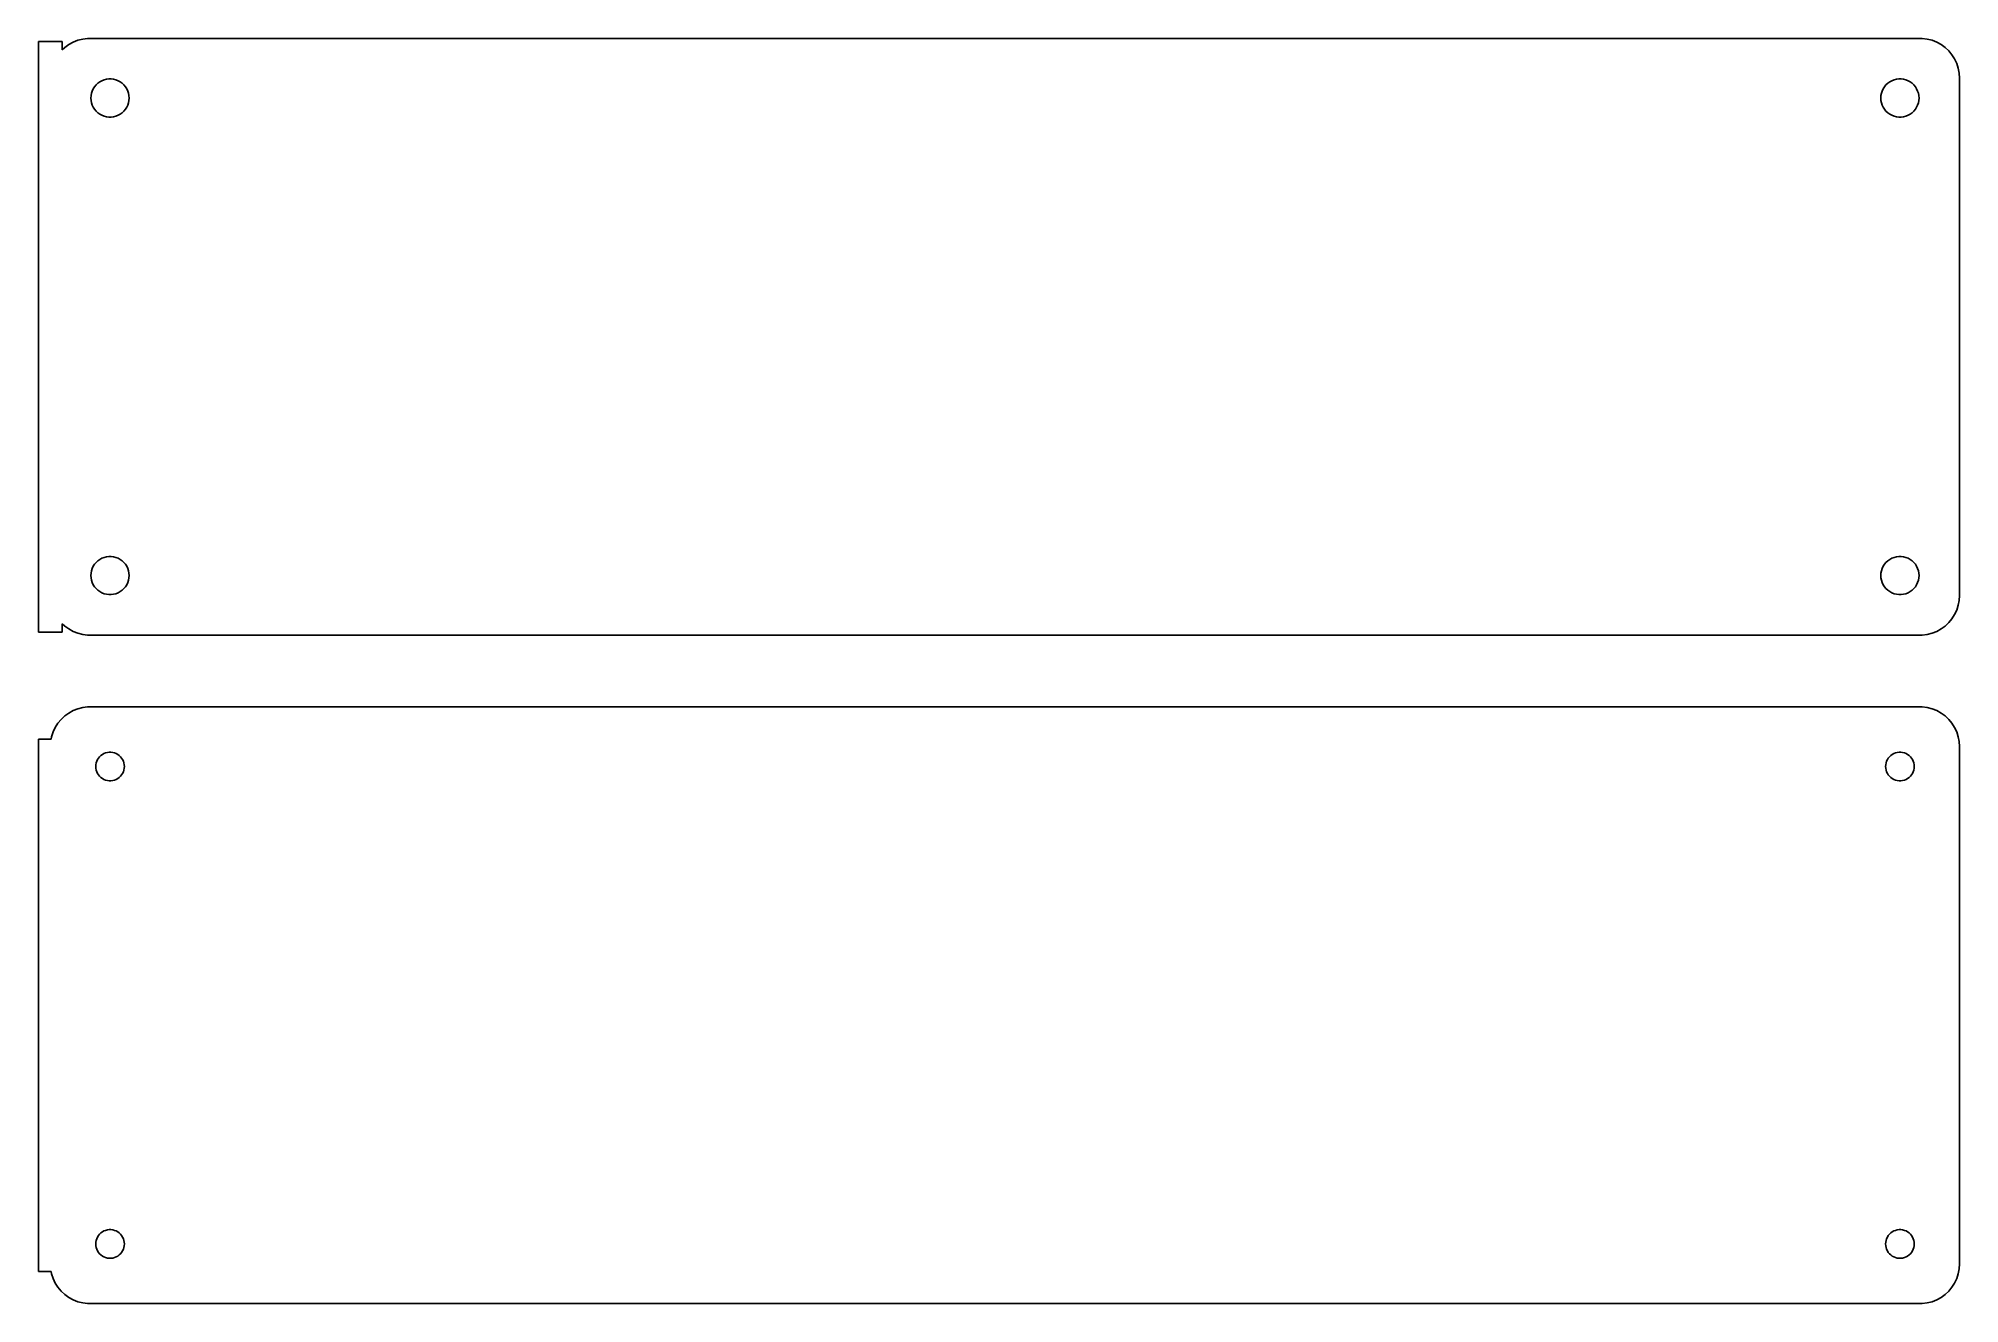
# Model space of a CAD drawing. Header units: metres. Extents: x -122 to 120, y 47 to 205.
import ezdxf

# ---------------------------------------------------------------- set-up
doc = ezdxf.new("R2010")
doc.units = ezdxf.units.M

msp = doc.modelspace()

# ---------------------------------------------------------------- linework, layer by layer
for p, q in [((-115.937, 205.411), (-116.545, 205.255)), ((-115.314, 205.49), (-115.937, 205.411)), ((115.314, 205.49), (-115.314, 205.49)), ((115.937, 205.411), (115.314, 205.49)), ((116.545, 205.255), (115.937, 205.411)), ((-118.5, 205.115), (-121.5, 205.115)), ((-121.5, 205.115), (-121.5, 130.885)), ((-118.5, 204.059), (-118.5, 205.115)), ((-118.187, 204.353), (-118.5, 204.059)), ((-117.679, 204.722), (-118.187, 204.353)), ((-117.129, 205.024), (-117.679, 204.722)), ((-116.545, 205.255), (-117.129, 205.024)), ((117.129, 205.024), (116.545, 205.255)), ((117.679, 204.722), (117.129, 205.024)), ((118.187, 204.353), (117.679, 204.722)), ((118.645, 203.923), (118.187, 204.353)), ((119.045, 203.439), (118.645, 203.923)), ((119.382, 202.909), (119.045, 203.439)), ((119.649, 202.341), (119.382, 202.909)), ((119.843, 201.743), (119.649, 202.341)), ((119.961, 201.127), (119.843, 201.743)), ((120, 200.5), (119.961, 201.127)), ((120, 135.5), (120, 200.5)), ((-114.9, 198), (-114.881, 198.301)), ((-114.881, 198.301), (-114.825, 198.597)), ((-114.825, 198.597), (-114.731, 198.883)), ((-114.731, 198.883), (-114.603, 199.156)), ((-114.603, 199.156), (-114.442, 199.411)), ((-114.442, 199.411), (-114.25, 199.643)), ((-114.25, 199.643), (-114.03, 199.849)), ((-114.03, 199.849), (-113.786, 200.026)), ((-113.786, 200.026), (-113.522, 200.172)), ((-113.522, 200.172), (-113.242, 200.283)), ((-113.242, 200.283), (-112.95, 200.357)), ((-112.95, 200.357), (-112.651, 200.395)), ((-112.651, 200.395), (-112.349, 200.395)), ((-112.349, 200.395), (-112.05, 200.357)), ((-112.05, 200.357), (-111.758, 200.283)), ((-111.758, 200.283), (-111.478, 200.172)), ((-111.478, 200.172), (-111.214, 200.026)), ((-111.214, 200.026), (-110.97, 199.849)), ((-110.97, 199.849), (-110.75, 199.643)), ((-110.75, 199.643), (-110.558, 199.411)), ((-110.558, 199.411), (-110.397, 199.156)), ((-110.397, 199.156), (-110.269, 198.883)), ((-110.269, 198.883), (-110.175, 198.597)), ((-110.175, 198.597), (-110.119, 198.301)), ((-110.119, 198.301), (-110.1, 198)), ((110.1, 198), (110.119, 198.301)), ((110.119, 198.301), (110.175, 198.597)), ((110.175, 198.597), (110.269, 198.883)), ((110.269, 198.883), (110.397, 199.156)), ((110.397, 199.156), (110.558, 199.411)), ((110.558, 199.411), (110.75, 199.643)), ((110.75, 199.643), (110.97, 199.849)), ((110.97, 199.849), (111.214, 200.026)), ((111.214, 200.026), (111.478, 200.172)), ((111.478, 200.172), (111.758, 200.283)), ((111.758, 200.283), (112.05, 200.357)), ((112.05, 200.357), (112.349, 200.395)), ((112.349, 200.395), (112.651, 200.395)), ((112.651, 200.395), (112.95, 200.357)), ((112.95, 200.357), (113.242, 200.283)), ((113.242, 200.283), (113.522, 200.172)), ((113.522, 200.172), (113.786, 200.026)), ((113.786, 200.026), (114.03, 199.849)), ((114.03, 199.849), (114.25, 199.643)), ((114.25, 199.643), (114.442, 199.411)), ((114.442, 199.411), (114.603, 199.156)), ((114.603, 199.156), (114.731, 198.883)), ((114.731, 198.883), (114.825, 198.597)), ((114.825, 198.597), (114.881, 198.301)), ((114.881, 198.301), (114.9, 198)), ((-114.881, 197.699), (-114.9, 198)), ((-114.825, 197.403), (-114.881, 197.699)), ((-114.731, 197.117), (-114.825, 197.403)), ((-114.603, 196.844), (-114.731, 197.117)), ((-114.442, 196.589), (-114.603, 196.844)), ((-114.25, 196.357), (-114.442, 196.589)), ((-114.03, 196.151), (-114.25, 196.357)), ((-113.786, 195.974), (-114.03, 196.151)), ((-113.522, 195.828), (-113.786, 195.974)), ((-113.242, 195.717), (-113.522, 195.828)), ((-112.95, 195.643), (-113.242, 195.717)), ((-112.651, 195.605), (-112.95, 195.643)), ((-112.05, 195.643), (-112.349, 195.605)), ((-111.758, 195.717), (-112.05, 195.643)), ((-111.478, 195.828), (-111.758, 195.717)), ((-111.214, 195.974), (-111.478, 195.828)), ((-110.97, 196.151), (-111.214, 195.974)), ((-110.75, 196.357), (-110.97, 196.151)), ((-110.558, 196.589), (-110.75, 196.357)), ((-110.397, 196.844), (-110.558, 196.589)), ((-110.269, 197.117), (-110.397, 196.844)), ((-110.175, 197.403), (-110.269, 197.117)), ((-110.119, 197.699), (-110.175, 197.403)), ((-110.1, 198), (-110.119, 197.699)), ((110.119, 197.699), (110.1, 198)), ((110.175, 197.403), (110.119, 197.699)), ((110.269, 197.117), (110.175, 197.403)), ((110.397, 196.844), (110.269, 197.117)), ((110.558, 196.589), (110.397, 196.844)), ((110.75, 196.357), (110.558, 196.589)), ((110.97, 196.151), (110.75, 196.357)), ((111.214, 195.974), (110.97, 196.151)), ((111.478, 195.828), (111.214, 195.974)), ((111.758, 195.717), (111.478, 195.828)), ((112.05, 195.643), (111.758, 195.717)), ((112.349, 195.605), (112.05, 195.643)), ((112.95, 195.643), (112.651, 195.605)), ((113.242, 195.717), (112.95, 195.643)), ((113.522, 195.828), (113.242, 195.717)), ((113.786, 195.974), (113.522, 195.828)), ((114.03, 196.151), (113.786, 195.974)), ((114.25, 196.357), (114.03, 196.151)), ((114.442, 196.589), (114.25, 196.357)), ((114.603, 196.844), (114.442, 196.589)), ((114.731, 197.117), (114.603, 196.844)), ((114.825, 197.403), (114.731, 197.117)), ((114.881, 197.699), (114.825, 197.403)), ((114.9, 198), (114.881, 197.699)), ((-112.349, 195.605), (-112.651, 195.605)), ((112.651, 195.605), (112.349, 195.605)), ((-113.786, 140.026), (-113.522, 140.172)), ((-113.522, 140.172), (-113.242, 140.283)), ((-113.242, 140.283), (-112.95, 140.357)), ((-112.95, 140.357), (-112.651, 140.395)), ((-112.651, 140.395), (-112.349, 140.395)), ((-112.349, 140.395), (-112.05, 140.357)), ((-112.05, 140.357), (-111.758, 140.283)), ((-111.758, 140.283), (-111.478, 140.172)), ((-111.478, 140.172), (-111.214, 140.026)), ((111.214, 140.026), (111.478, 140.172)), ((111.478, 140.172), (111.758, 140.283)), ((111.758, 140.283), (112.05, 140.357)), ((112.05, 140.357), (112.349, 140.395)), ((112.349, 140.395), (112.651, 140.395)), ((112.651, 140.395), (112.95, 140.357)), ((112.95, 140.357), (113.242, 140.283)), ((113.242, 140.283), (113.522, 140.172)), ((113.522, 140.172), (113.786, 140.026)), ((-114.9, 138), (-114.881, 138.301)), ((-114.881, 137.699), (-114.9, 138)), ((-114.881, 138.301), (-114.825, 138.597)), ((-114.825, 137.403), (-114.881, 137.699)), ((-114.825, 138.597), (-114.731, 138.883)), ((-114.731, 138.883), (-114.603, 139.156)), ((-114.603, 139.156), (-114.442, 139.411)), ((-114.442, 139.411), (-114.25, 139.643)), ((-114.25, 139.643), (-114.03, 139.849)), ((-114.03, 139.849), (-113.786, 140.026)), ((-111.214, 140.026), (-110.97, 139.849)), ((-110.97, 139.849), (-110.75, 139.643)), ((-110.75, 139.643), (-110.558, 139.411)), ((-110.558, 139.411), (-110.397, 139.156)), ((-110.397, 139.156), (-110.269, 138.883)), ((-110.269, 138.883), (-110.175, 138.597)), ((-110.175, 138.597), (-110.119, 138.301)), ((-110.119, 137.699), (-110.175, 137.403)), ((-110.119, 138.301), (-110.1, 138)), ((-110.1, 138), (-110.119, 137.699)), ((110.1, 138), (110.119, 138.301)), ((110.119, 137.699), (110.1, 138)), ((110.119, 138.301), (110.175, 138.597)), ((110.175, 137.403), (110.119, 137.699)), ((110.175, 138.597), (110.269, 138.883)), ((110.269, 138.883), (110.397, 139.156)), ((110.397, 139.156), (110.558, 139.411)), ((110.558, 139.411), (110.75, 139.643)), ((110.75, 139.643), (110.97, 139.849)), ((110.97, 139.849), (111.214, 140.026)), ((113.786, 140.026), (114.03, 139.849)), ((114.03, 139.849), (114.25, 139.643)), ((114.25, 139.643), (114.442, 139.411)), ((114.442, 139.411), (114.603, 139.156)), ((114.603, 139.156), (114.731, 138.883)), ((114.731, 138.883), (114.825, 138.597)), ((114.825, 138.597), (114.881, 138.301)), ((114.881, 137.699), (114.825, 137.403)), ((114.881, 138.301), (114.9, 138)), ((114.9, 138), (114.881, 137.699)), ((-114.731, 137.117), (-114.825, 137.403)), ((-114.603, 136.844), (-114.731, 137.117)), ((-114.442, 136.589), (-114.603, 136.844)), ((-114.25, 136.357), (-114.442, 136.589)), ((-114.03, 136.151), (-114.25, 136.357)), ((-113.786, 135.974), (-114.03, 136.151)), ((-113.522, 135.828), (-113.786, 135.974)), ((-113.242, 135.717), (-113.522, 135.828)), ((-112.95, 135.643), (-113.242, 135.717)), ((-112.651, 135.605), (-112.95, 135.643)), ((-112.349, 135.605), (-112.651, 135.605)), ((-112.05, 135.643), (-112.349, 135.605)), ((-111.758, 135.717), (-112.05, 135.643)), ((-111.478, 135.828), (-111.758, 135.717)), ((-111.214, 135.974), (-111.478, 135.828)), ((-110.97, 136.151), (-111.214, 135.974)), ((-110.75, 136.357), (-110.97, 136.151)), ((-110.558, 136.589), (-110.75, 136.357)), ((-110.397, 136.844), (-110.558, 136.589)), ((-110.269, 137.117), (-110.397, 136.844)), ((-110.175, 137.403), (-110.269, 137.117)), ((110.269, 137.117), (110.175, 137.403)), ((110.397, 136.844), (110.269, 137.117)), ((110.558, 136.589), (110.397, 136.844)), ((110.75, 136.357), (110.558, 136.589)), ((110.97, 136.151), (110.75, 136.357)), ((111.214, 135.974), (110.97, 136.151)), ((111.478, 135.828), (111.214, 135.974)), ((111.758, 135.717), (111.478, 135.828)), ((112.05, 135.643), (111.758, 135.717)), ((112.349, 135.605), (112.05, 135.643)), ((112.651, 135.605), (112.349, 135.605)), ((112.95, 135.643), (112.651, 135.605)), ((113.242, 135.717), (112.95, 135.643)), ((113.522, 135.828), (113.242, 135.717)), ((113.786, 135.974), (113.522, 135.828)), ((114.03, 136.151), (113.786, 135.974)), ((114.25, 136.357), (114.03, 136.151)), ((114.442, 136.589), (114.25, 136.357)), ((114.603, 136.844), (114.442, 136.589)), ((114.731, 137.117), (114.603, 136.844)), ((114.825, 137.403), (114.731, 137.117)), ((119.961, 134.873), (120, 135.5)), ((119.045, 132.561), (119.382, 133.091)), ((119.382, 133.091), (119.649, 133.659)), ((119.649, 133.659), (119.843, 134.257)), ((119.843, 134.257), (119.961, 134.873)), ((-121.5, 130.885), (-118.5, 130.885)), ((-118.5, 130.885), (-118.5, 131.941)), ((-118.5, 131.941), (-118.187, 131.647)), ((-118.187, 131.647), (-117.679, 131.278)), ((-117.679, 131.278), (-117.129, 130.976)), ((-117.129, 130.976), (-116.545, 130.745)), ((-116.545, 130.745), (-115.937, 130.589)), ((-115.937, 130.589), (-115.314, 130.51)), ((-115.314, 130.51), (115.314, 130.51)), ((115.314, 130.51), (115.937, 130.589)), ((115.937, 130.589), (116.545, 130.745)), ((116.545, 130.745), (117.129, 130.976)), ((117.129, 130.976), (117.679, 131.278)), ((117.679, 131.278), (118.187, 131.647)), ((118.187, 131.647), (118.645, 132.077)), ((118.645, 132.077), (119.045, 132.561)), ((-117.129, 121.024), (-117.679, 120.722)), ((-116.545, 121.255), (-117.129, 121.024)), ((-115.937, 121.411), (-116.545, 121.255)), ((-115.314, 121.49), (-115.937, 121.411)), ((115.314, 121.49), (-115.314, 121.49)), ((115.937, 121.411), (115.314, 121.49)), ((116.545, 121.255), (115.937, 121.411)), ((117.129, 121.024), (116.545, 121.255)), ((117.679, 120.722), (117.129, 121.024)), ((-119.649, 118.341), (-119.843, 117.743)), ((-119.382, 118.909), (-119.649, 118.341)), ((-119.045, 119.439), (-119.382, 118.909)), ((-118.645, 119.923), (-119.045, 119.439)), ((-118.187, 120.353), (-118.645, 119.923)), ((-117.679, 120.722), (-118.187, 120.353)), ((118.187, 120.353), (117.679, 120.722)), ((118.645, 119.923), (118.187, 120.353)), ((119.045, 119.439), (118.645, 119.923)), ((119.382, 118.909), (119.045, 119.439)), ((119.649, 118.341), (119.382, 118.909)), ((119.843, 117.743), (119.649, 118.341)), ((-119.9, 117.444), (-121.5, 117.444)), ((-121.5, 117.444), (-121.5, 50.5558)), ((-119.843, 117.743), (-119.9, 117.444)), ((119.961, 117.127), (119.843, 117.743)), ((120, 116.5), (119.961, 117.127)), ((120, 51.5), (120, 116.5)), ((-114.3, 114), (-114.286, 114.226)), ((-114.286, 113.774), (-114.3, 114)), ((-114.286, 114.226), (-114.243, 114.448)), ((-114.243, 113.552), (-114.286, 113.774)), ((-114.243, 114.448), (-114.174, 114.663)), ((-114.174, 113.337), (-114.243, 113.552)), ((-114.174, 114.663), (-114.077, 114.867)), ((-114.077, 114.867), (-113.956, 115.058)), ((-113.956, 115.058), (-113.812, 115.232)), ((-113.812, 115.232), (-113.647, 115.387)), ((-113.647, 115.387), (-113.464, 115.52)), ((-113.464, 115.52), (-113.266, 115.629)), ((-113.266, 115.629), (-113.056, 115.712)), ((-113.056, 115.712), (-112.837, 115.768)), ((-112.837, 115.768), (-112.613, 115.796)), ((-112.613, 115.796), (-112.387, 115.796)), ((-112.387, 115.796), (-112.163, 115.768)), ((-112.163, 115.768), (-111.944, 115.712)), ((-111.944, 115.712), (-111.734, 115.629)), ((-111.734, 115.629), (-111.536, 115.52)), ((-111.536, 115.52), (-111.353, 115.387)), ((-111.353, 115.387), (-111.188, 115.232)), ((-111.188, 115.232), (-111.044, 115.058)), ((-111.044, 115.058), (-110.923, 114.867)), ((-110.923, 114.867), (-110.826, 114.663)), ((-110.826, 114.663), (-110.757, 114.448)), ((-110.757, 113.552), (-110.826, 113.337)), ((-110.757, 114.448), (-110.714, 114.226)), ((-110.714, 113.774), (-110.757, 113.552)), ((-110.714, 114.226), (-110.7, 114)), ((-110.7, 114), (-110.714, 113.774)), ((110.7, 114), (110.714, 114.226)), ((110.714, 113.774), (110.7, 114)), ((110.714, 114.226), (110.757, 114.448)), ((110.757, 113.552), (110.714, 113.774)), ((110.757, 114.448), (110.826, 114.663)), ((110.826, 113.337), (110.757, 113.552)), ((110.826, 114.663), (110.923, 114.867)), ((110.923, 114.867), (111.044, 115.058)), ((111.044, 115.058), (111.188, 115.232)), ((111.188, 115.232), (111.353, 115.387)), ((111.353, 115.387), (111.536, 115.52)), ((111.536, 115.52), (111.734, 115.629)), ((111.734, 115.629), (111.944, 115.712)), ((111.944, 115.712), (112.163, 115.768)), ((112.163, 115.768), (112.387, 115.796)), ((112.387, 115.796), (112.613, 115.796)), ((112.613, 115.796), (112.837, 115.768)), ((112.837, 115.768), (113.056, 115.712)), ((113.056, 115.712), (113.266, 115.629)), ((113.266, 115.629), (113.464, 115.52)), ((113.464, 115.52), (113.647, 115.387)), ((113.647, 115.387), (113.812, 115.232)), ((113.812, 115.232), (113.956, 115.058)), ((113.956, 115.058), (114.077, 114.867)), ((114.077, 114.867), (114.174, 114.663)), ((114.174, 114.663), (114.243, 114.448)), ((114.243, 113.552), (114.174, 113.337)), ((114.243, 114.448), (114.286, 114.226)), ((114.286, 113.774), (114.243, 113.552)), ((114.286, 114.226), (114.3, 114)), ((114.3, 114), (114.286, 113.774)), ((-114.077, 113.133), (-114.174, 113.337)), ((-113.956, 112.942), (-114.077, 113.133)), ((-113.812, 112.768), (-113.956, 112.942)), ((-113.647, 112.613), (-113.812, 112.768)), ((-113.464, 112.48), (-113.647, 112.613)), ((-113.266, 112.371), (-113.464, 112.48)), ((-113.056, 112.288), (-113.266, 112.371)), ((-112.837, 112.232), (-113.056, 112.288)), ((-112.613, 112.204), (-112.837, 112.232)), ((-112.387, 112.204), (-112.613, 112.204)), ((-112.163, 112.232), (-112.387, 112.204)), ((-111.944, 112.288), (-112.163, 112.232)), ((-111.734, 112.371), (-111.944, 112.288)), ((-111.536, 112.48), (-111.734, 112.371)), ((-111.353, 112.613), (-111.536, 112.48)), ((-111.188, 112.768), (-111.353, 112.613)), ((-111.044, 112.942), (-111.188, 112.768)), ((-110.923, 113.133), (-111.044, 112.942)), ((-110.826, 113.337), (-110.923, 113.133)), ((110.923, 113.133), (110.826, 113.337)), ((111.044, 112.942), (110.923, 113.133)), ((111.188, 112.768), (111.044, 112.942)), ((111.353, 112.613), (111.188, 112.768)), ((111.536, 112.48), (111.353, 112.613)), ((111.734, 112.371), (111.536, 112.48)), ((111.944, 112.288), (111.734, 112.371)), ((112.163, 112.232), (111.944, 112.288)), ((112.387, 112.204), (112.163, 112.232)), ((112.613, 112.204), (112.387, 112.204)), ((112.837, 112.232), (112.613, 112.204)), ((113.056, 112.288), (112.837, 112.232)), ((113.266, 112.371), (113.056, 112.288)), ((113.464, 112.48), (113.266, 112.371)), ((113.647, 112.613), (113.464, 112.48)), ((113.812, 112.768), (113.647, 112.613)), ((113.956, 112.942), (113.812, 112.768)), ((114.077, 113.133), (113.956, 112.942)), ((114.174, 113.337), (114.077, 113.133)), ((-113.464, 55.5198), (-113.266, 55.6287)), ((-113.266, 55.6287), (-113.056, 55.7119)), ((-113.056, 55.7119), (-112.837, 55.7681)), ((-112.837, 55.7681), (-112.613, 55.7964)), ((-112.613, 55.7964), (-112.387, 55.7964)), ((-112.387, 55.7964), (-112.163, 55.7681)), ((-112.163, 55.7681), (-111.944, 55.7119)), ((-111.944, 55.7119), (-111.734, 55.6287)), ((-111.734, 55.6287), (-111.536, 55.5198)), ((111.536, 55.5198), (111.734, 55.6287)), ((111.734, 55.6287), (111.944, 55.7119)), ((111.944, 55.7119), (112.163, 55.7681)), ((112.163, 55.7681), (112.387, 55.7964)), ((112.387, 55.7964), (112.613, 55.7964)), ((112.613, 55.7964), (112.837, 55.7681)), ((112.837, 55.7681), (113.056, 55.7119)), ((113.056, 55.7119), (113.266, 55.6287)), ((113.266, 55.6287), (113.464, 55.5198)), ((-114.3, 54), (-114.286, 54.2256)), ((-114.286, 53.7744), (-114.3, 54)), ((-114.286, 54.2256), (-114.243, 54.4476)), ((-114.243, 53.5524), (-114.286, 53.7744)), ((-114.243, 54.4476), (-114.174, 54.6626)), ((-114.174, 53.3374), (-114.243, 53.5524)), ((-114.174, 54.6626), (-114.077, 54.8672)), ((-114.077, 53.1328), (-114.174, 53.3374)), ((-114.077, 54.8672), (-113.956, 55.058)), ((-113.956, 52.942), (-114.077, 53.1328)), ((-113.956, 55.058), (-113.812, 55.2322)), ((-113.812, 55.2322), (-113.647, 55.3869)), ((-113.647, 55.3869), (-113.464, 55.5198)), ((-111.536, 55.5198), (-111.353, 55.3869)), ((-111.353, 55.3869), (-111.188, 55.2322)), ((-111.188, 55.2322), (-111.044, 55.058)), ((-111.044, 55.058), (-110.923, 54.8672)), ((-110.923, 53.1328), (-111.044, 52.942)), ((-110.923, 54.8672), (-110.826, 54.6626)), ((-110.826, 53.3374), (-110.923, 53.1328)), ((-110.826, 54.6626), (-110.757, 54.4476)), ((-110.757, 53.5524), (-110.826, 53.3374)), ((-110.757, 54.4476), (-110.714, 54.2256)), ((-110.714, 53.7744), (-110.757, 53.5524)), ((-110.714, 54.2256), (-110.7, 54)), ((-110.7, 54), (-110.714, 53.7744)), ((110.7, 54), (110.714, 54.2256)), ((110.714, 53.7744), (110.7, 54)), ((110.714, 54.2256), (110.757, 54.4476)), ((110.757, 53.5524), (110.714, 53.7744)), ((110.757, 54.4476), (110.826, 54.6626)), ((110.826, 53.3374), (110.757, 53.5524)), ((110.826, 54.6626), (110.923, 54.8672)), ((110.923, 53.1328), (110.826, 53.3374)), ((110.923, 54.8672), (111.044, 55.058)), ((111.044, 52.942), (110.923, 53.1328)), ((111.044, 55.058), (111.188, 55.2322)), ((111.188, 55.2322), (111.353, 55.3869)), ((111.353, 55.3869), (111.536, 55.5198)), ((113.464, 55.5198), (113.647, 55.3869)), ((113.647, 55.3869), (113.812, 55.2322)), ((113.812, 55.2322), (113.956, 55.058)), ((113.956, 55.058), (114.077, 54.8672)), ((114.077, 53.1328), (113.956, 52.942)), ((114.077, 54.8672), (114.174, 54.6626)), ((114.174, 53.3374), (114.077, 53.1328)), ((114.174, 54.6626), (114.243, 54.4476)), ((114.243, 53.5524), (114.174, 53.3374)), ((114.243, 54.4476), (114.286, 54.2256)), ((114.286, 53.7744), (114.243, 53.5524)), ((114.286, 54.2256), (114.3, 54)), ((114.3, 54), (114.286, 53.7744)), ((-113.812, 52.7678), (-113.956, 52.942)), ((-113.647, 52.6131), (-113.812, 52.7678)), ((-113.464, 52.4802), (-113.647, 52.6131)), ((-113.266, 52.3713), (-113.464, 52.4802)), ((-113.056, 52.2881), (-113.266, 52.3713)), ((-112.837, 52.2319), (-113.056, 52.2881)), ((-112.613, 52.2036), (-112.837, 52.2319)), ((-112.387, 52.2036), (-112.613, 52.2036)), ((-112.163, 52.2319), (-112.387, 52.2036)), ((-111.944, 52.2881), (-112.163, 52.2319)), ((-111.734, 52.3713), (-111.944, 52.2881)), ((-111.536, 52.4802), (-111.734, 52.3713)), ((-111.353, 52.6131), (-111.536, 52.4802)), ((-111.188, 52.7678), (-111.353, 52.6131)), ((-111.044, 52.942), (-111.188, 52.7678)), ((111.188, 52.7678), (111.044, 52.942)), ((111.353, 52.6131), (111.188, 52.7678)), ((111.536, 52.4802), (111.353, 52.6131)), ((111.734, 52.3713), (111.536, 52.4802)), ((111.944, 52.2881), (111.734, 52.3713)), ((112.163, 52.2319), (111.944, 52.2881)), ((112.387, 52.2036), (112.163, 52.2319)), ((112.613, 52.2036), (112.387, 52.2036)), ((112.837, 52.2319), (112.613, 52.2036)), ((113.056, 52.2881), (112.837, 52.2319)), ((113.266, 52.3713), (113.056, 52.2881)), ((113.464, 52.4802), (113.266, 52.3713)), ((113.647, 52.6131), (113.464, 52.4802)), ((113.812, 52.7678), (113.647, 52.6131)), ((113.956, 52.942), (113.812, 52.7678)), ((119.843, 50.2566), (119.961, 50.8733)), ((119.961, 50.8733), (120, 51.5)), ((-121.5, 50.5558), (-119.9, 50.5558)), ((-119.9, 50.5558), (-119.843, 50.2566)), ((-119.843, 50.2566), (-119.649, 49.6594)), ((-119.649, 49.6594), (-119.382, 49.0912)), ((-119.382, 49.0912), (-119.045, 48.5611)), ((-119.045, 48.5611), (-118.645, 48.0773)), ((118.645, 48.0773), (119.045, 48.5611)), ((119.045, 48.5611), (119.382, 49.0912)), ((119.382, 49.0912), (119.649, 49.6594)), ((119.649, 49.6594), (119.843, 50.2566)), ((-118.645, 48.0773), (-118.187, 47.6474)), ((-118.187, 47.6474), (-117.679, 47.2784)), ((-117.679, 47.2784), (-117.129, 46.9759)), ((-117.129, 46.9759), (-116.545, 46.7447)), ((-116.545, 46.7447), (-115.937, 46.5886)), ((-115.937, 46.5886), (-115.314, 46.5099)), ((-115.314, 46.5099), (115.314, 46.5099)), ((115.314, 46.5099), (115.937, 46.5886)), ((115.937, 46.5886), (116.545, 46.7447)), ((116.545, 46.7447), (117.129, 46.9759)), ((117.129, 46.9759), (117.679, 47.2784)), ((117.679, 47.2784), (118.187, 47.6474)), ((118.187, 47.6474), (118.645, 48.0773))]:
    msp.add_line(p, q)

doc.saveas('drawing.dxf')
